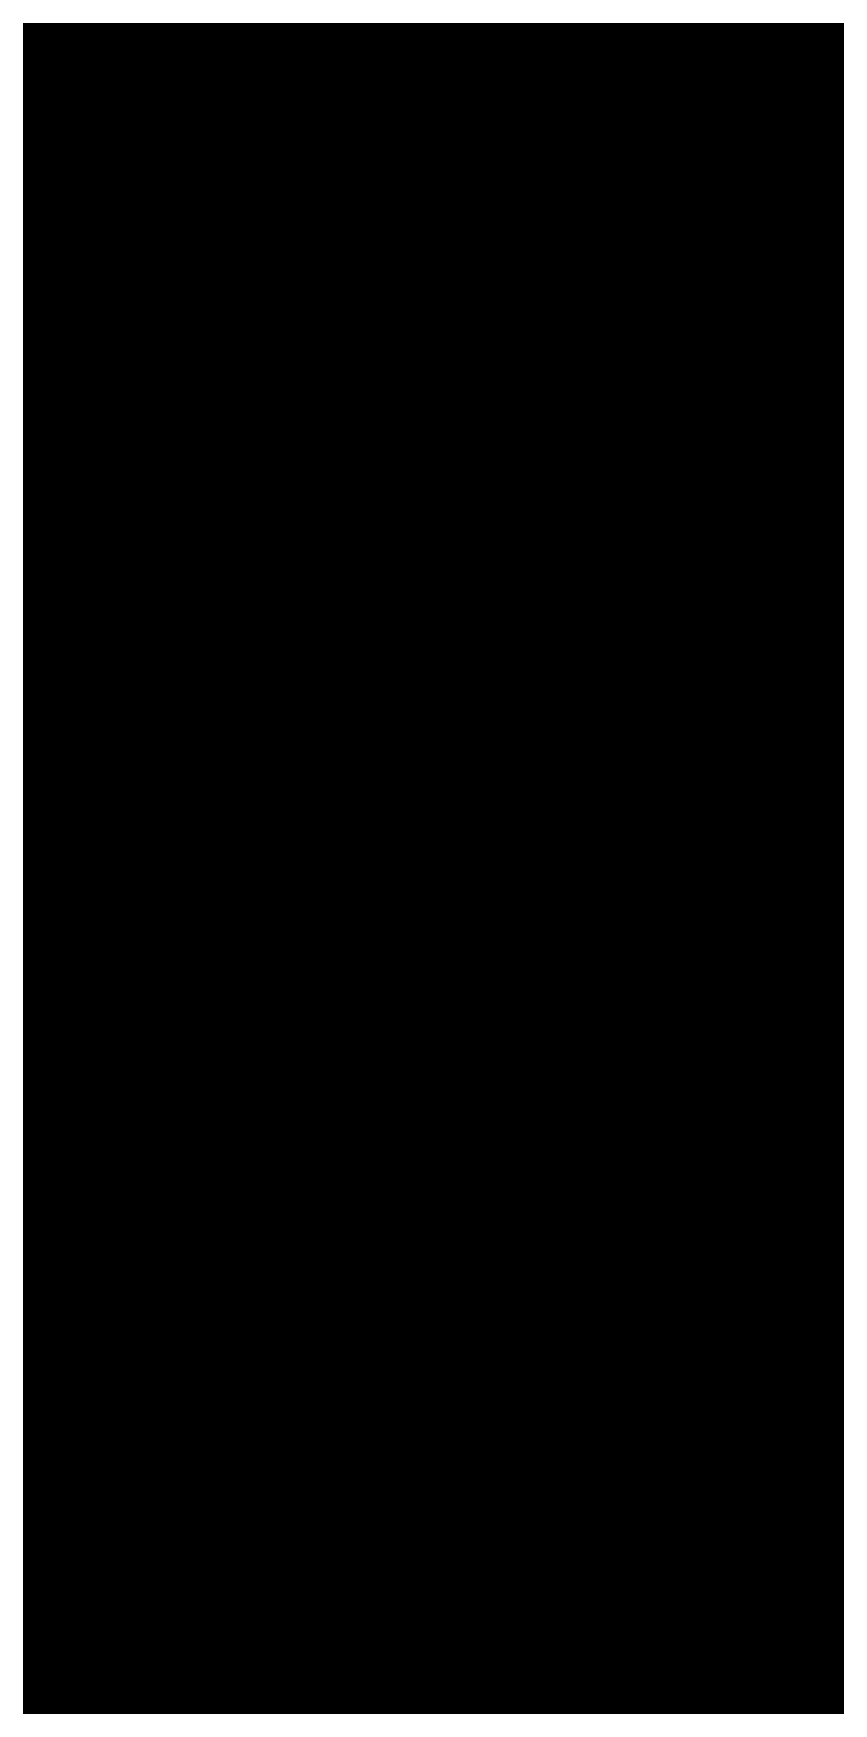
# Model space of a CAD drawing. Header units: metres. Extents: x 1422408 to 2267498, y 3894 to 80428.
# Drawn here: x 2267053.18 to 2267058.54, y 4144.9 to 4156.09 of the extents above; entities that cross this region are included whole.
import ezdxf

# ---------------------------------------------------------------- set-up
doc = ezdxf.new("R2010")
doc.units = ezdxf.units.M
doc.header["$LTSCALE"] = 3.5
doc.header["$MEASUREMENT"] = 0
doc.linetypes.add('DOT2', pattern=[0.125, 0, -0.125])
doc.linetypes.add('HIDDEN', pattern=[0.375, 0.25, -0.125])
doc.layers.get('0').update_dxf_attribs({"linetype": 'CONTINUOUS'})
doc.layers.get('DEFPOINTS').update_dxf_attribs({"linetype": 'CONTINUOUS'})
for name, color, linetype in [('COLUMN', 2, 'CONTINUOUS'), ('DOOR', 8, 'CONTINUOUS'), ('ED', 30, 'CONTINUOUS'), ('FURN', 35, 'CONTINUOUS'), ('GLASS', 4, 'CONTINUOUS'), ('kitchen', 252, 'CONTINUOUS'), ('partiton', 252, 'CONTINUOUS'), ('sanitary', 42, 'CONTINUOUS'), ('TABLE', 14, 'CONTINUOUS'), ('TEXT', 4, 'CONTINUOUS'), ('TOILET', 8, 'CONTINUOUS'), ('WALL', 125, 'CONTINUOUS'), ('WIN', 8, 'CONTINUOUS')]:
    doc.layers.add(name, color=color, linetype=linetype)
doc.styles.add('ID', font='GOTHIC.TTF', dxfattribs={"width": 0.85})
doc.styles.add('USA TEXT', font='GOTHIC.TTF')
doc.dimstyles.new('1-100-ED', dxfattribs={"dimtxt": 350, "dimasz": 100, "dimexe": 0.18, "dimexo": 0.0625, "dimgap": 25, "dimtad": 1, "dimdec": 0, "dimzin": 0, "dimdsep": 46, "dimtxsty": 'USA TEXT', "dimblk": 'ARCHTICK', "dimcen": 0.1, "dimclrd": 252, "dimclre": 9, "dimclrt": 3, "dimadec": 0, "dimazin": 0, "dimtfac": 1, "dimtdec": 0, "dimtofl": 0, "dimtmove": 2, "dimatfit": 3, "dimldrblk": 'ARCHTICK', "dimfxl": 0.18, "dimtolj": 1, "dimtzin": 0, "dimarcsym": 0})
doc.dimstyles.new('1-100-ID', dxfattribs={"dimtxt": 0.3, "dimasz": 0.15, "dimexe": 0.1, "dimexo": 0.06, "dimgap": 0.15, "dimtad": 1, "dimzin": 3, "dimdsep": 46, "dimtxsty": 'ID', "dimblk": 'ARCHTICK', "dimcen": 0, "dimclrd": 252, "dimclre": 252, "dimclrt": 3, "dimadec": 0, "dimazin": 0, "dimtfac": 1, "dimtix": 1, "dimtmove": 2, "dimatfit": 3, "dimldrblk": 'OPEN90', "dimfxl": 0, "dimtolj": 1, "dimtzin": 0, "dimarcsym": 0})

# ---------------------------------------------------------------- blocks, each defined once
blk = doc.blocks.new('1')
at = {"layer": 'COLUMN'}
h = blk.add_hatch(dxfattribs=at)
h.set_pattern_fill('ANSI31', color=8, scale=50, style=0)
h.paths.add_polyline_path([(1593152, -270597), (1592852, -270597), (1592852, -270147), (1593152, -270147)])
at = {"layer": 'COLUMN', "color": 4}
for p, q in [((1592967, -270147), (1592967, -270597)), ((1592852, -270482), (1593152, -270482))]:
    blk.add_line(p, q, dxfattribs=at)
at = {"layer": 'COLUMN'}
for points in [[(1593152, -270597), (1592852, -270597), (1592852, -270147), (1593152, -270147)], [(1592938, -270454), (1592995, -270454), (1592995, -270510), (1592938, -270510)]]:
    blk.add_lwpolyline(points, close=True, dxfattribs=at)
blk = doc.blocks.new('d1-a')
at = {"layer": 'DOOR'}
for p, q in [((0, 3), (0.75, 2.25)), ((0, 0), (0, 3)), ((0, -0.75), (0.75, 0)), ((0, 0), (0.75, 0)), ((0.75, 3), (2, 3)), ((0.75, 3), (0.75, 2.25)), ((2, 3), (2, 1.38)), ((2, 1.38), (2.5, 1.38)), ((2.5, 1.38), (2.5, -0.25)), ((28, 1.38), (27.5, 1.38)), ((27.5, 1.38), (27.5, -0.25)), ((29.25, 3), (28, 3)), ((28, 3), (28, 1.38)), ((29.25, 3), (29.25, 2.25)), ((30, 3), (29.25, 2.25)), ((30, -0.75), (29.25, 0)), ((30, 0), (29.25, 0)), ((30, 3), (30, 3)), ((30, 0), (30, 3)), ((0, -0.75), (0, -1)), ((0, -1), (1.75, -1)), ((2.5, -0.25), (1.75, -1)), ((27.5, -0.25), (28.25, -1)), ((30, -1), (28.25, -1)), ((30, -1), (30, -0.75))]:
    blk.add_line(p, q, dxfattribs=at)
blk.add_lwpolyline([(2, 29), (2, 3), (3.62, 3), (3.62, 29)], close=True, dxfattribs=at)
at = {"layer": 'DOOR', "linetype": 'HIDDEN'}
blk.add_arc((1.91, 2.97), 26.09, 0.0754, 86.2439, dxfattribs=at)
blk = doc.blocks.new('1000door.')
at = {"layer": 'DOOR'}
for p, q in [((0, 19), (0, 26)), ((0, 26), (45, 26)), ((0, 19), (19, 0)), ((0, 0), (19, 0)), ((0, 0), (0, -77)), ((64, 6), (45, 26)), ((64, -35), (64, 6)), ((936, 6), (955, 26)), ((936, -35), (936, 6)), ((1000, 26), (955, 26)), ((1000, 19), (981, 0)), ((1000, 0), (981, 0)), ((1000, 26), (1000, 19)), ((1000, 0), (1000, -77)), ((0, -77), (19, -58)), ((19, -77), (19, -58)), ((19, -77), (51, -77)), ((51, -77), (51, -35)), ((51, -35), (64, -35)), ((51, -77), (93, -77)), ((51, -933), (51, -77)), ((93, -77), (93, -933)), ((949, -35), (936, -35)), ((949, -77), (949, -35)), ((981, -77), (949, -77)), ((981, -77), (981, -58)), ((1000, -77), (981, -58)), ((1000, -77), (1000, -77)), ((93, -933), (51, -933))]:
    blk.add_line(p, q, dxfattribs=at)
at = {"layer": 'DOOR', "color": 250, "linetype": 'HIDDEN', "ltscale": 0.5}
blk.add_arc((49, -33), 901, 272.8044, 357.2379, dxfattribs=at)
blk = doc.blocks.new('UR1')
at = {"layer": 'sanitary', "color": 56, "linetype": 'Continuous'}
for p, q in [((0, -231), (0, 231)), ((153, 231), (0, 231)), ((107, -186), (107, 185)), ((107, 185), (159, 185)), ((159, 138), (246, 63)), ((159, -138), (246, -63)), ((153, -231), (0, -231)), ((159, -186), (107, -186))]:
    blk.add_line(p, q, dxfattribs=at)
for points in [[(159, 186, 0.755192), (159, 138)], [(159, 186, 0.872762), (153, 231)], [(247, -63, 0.570364), (247, 63)], [(159, -138, 0.755192), (159, -185)], [(153, -231, 0.872762), (159, -185)]]:
    blk.add_lwpolyline(points, format="xyb", dxfattribs=at)
blk = doc.blocks.new('VENT')
at = {"layer": 'GLASS'}
for p, q in [((1948416, -431257), (1947721, -431257)), ((1947721, -431257), (1947721, -431264)), ((1948416, -431264), (1947721, -431264)), ((1948416, -431257), (1948416, -431264))]:
    blk.add_line(p, q, dxfattribs=at)
at = {"layer": 'WALL', "linetype": 'Continuous'}
for p, q in [((1947618, -431244), (1947618, -431474)), ((1948518, -431244), (1948518, -431474))]:
    blk.add_line(p, q, dxfattribs=at)
at = {"layer": 'WIN', "color": 205}
for p, q in [((1947656, -431244), (1947618, -431244)), ((1947669, -431321), (1947618, -431321)), ((1947656, -431296), (1947656, -431244)), ((1947669, -431296), (1947656, -431296)), ((1947657, -431296), (1947657, -431244)), ((1947720, -431244), (1947657, -431244)), ((1947733, -431296), (1947657, -431296)), ((1947669, -431321), (1947669, -431296)), ((1947720, -431264), (1947720, -431244)), ((1947720, -431264), (1947733, -431264)), ((1947721, -431257), (1947721, -431244)), ((1947721, -431244), (1947733, -431244)), ((1947733, -431257), (1947721, -431257)), ((1947733, -431257), (1947733, -431244)), ((1947733, -431296), (1947733, -431264)), ((1948403, -431257), (1948403, -431244)), ((1948416, -431244), (1948403, -431244)), ((1948403, -431257), (1948416, -431257)), ((1948403, -431296), (1948403, -431264)), ((1948417, -431264), (1948403, -431264)), ((1948403, -431296), (1948480, -431296)), ((1948416, -431257), (1948416, -431244)), ((1948417, -431244), (1948480, -431244)), ((1948417, -431264), (1948417, -431244)), ((1948467, -431321), (1948467, -431296)), ((1948467, -431296), (1948481, -431296)), ((1948467, -431321), (1948518, -431321)), ((1948480, -431296), (1948480, -431244)), ((1948481, -431296), (1948481, -431244)), ((1948481, -431244), (1948518, -431244))]:
    blk.add_line(p, q, dxfattribs=at)
at = {"layer": 'WIN'}
for p, q in [((1948467, -431321), (1947669, -431321)), ((1948403, -431244), (1947733, -431244)), ((1948403, -431296), (1947733, -431296)), ((1948518, -431474), (1947618, -431474))]:
    blk.add_line(p, q, dxfattribs=at)
blk = doc.blocks.new('EWC1')
at = {"layer": 'sanitary'}
for p, q in [((134, 281), (-138, 281)), ((142, 179), (-142, 179)), ((-51, 179), (-51, 141)), ((51, 179), (51, 141)), ((-225, 19), (-225, 106)), ((205, 0), (-205, 0)), ((225, 19), (225, 106))]:
    blk.add_line(p, q, dxfattribs=at)
blk.add_circle((1, 346), 51.1, dxfattribs=at)
for centre, radius, start, end in [((-4, 540), 134, 42.6723, 137.3277), ((201, 369), 402, 139.2266, 206.511), ((211, 365), 374, 139.9991, 190.5384), ((-4, 540), 96.2, 42.6723, 137.3277), ((-231, 356), 388, 351.2742, 40.0087), ((-220, 360), 416, 335.874, 40.7704), ((-138, 300), 19.2, 191.1661, 270), ((134, 300), 19.2, 270, 350.7716), ((-208, 110), 46.9, 26.4939, 159.6192), ((-218, 104), 40.7, 36.8012, 146.6625), ((-205, 106), 19.2, 99.0465, 180), ((0, -1184), 1326, 80.9535, 99.0465), ((-142, 198), 19.2, 207.7076, 270), ((142, 198), 19.2, 270, 334.7899), ((205, 106), 19.2, 0, 80.9535), ((-205, 19), 19.2, 180, 270), ((205, 19), 19.2, 270, 0)]:
    blk.add_arc(centre, radius, start, end, dxfattribs=at)
blk = doc.blocks.new('_ArchTick')
at = {"color": 0, "linetype": 'ByBlock', "const_width": 0.15}
blk.add_lwpolyline([(-0.5, -0.5), (0.5, 0.5)], dxfattribs=at)
blk = doc.blocks.new('*D437')
at = {"layer": 'DEFPOINTS', "color": 0, "transparency": 16777216}
for p in [(2267053.315, 4149.393), (2267053.085, 4149.168), (2267053.315, 4147.172)]:
    blk.add_point(p, dxfattribs=at)
at = {"layer": 'ED', "color": 252, "linetype": 'DOT2', "lineweight": -2, "transparency": 16777216}
for p, q in [((2267053.315, 4149.333), (2267053.315, 4147.072)), ((2267053.085, 4149.108), (2267053.085, 4147.072))]:
    blk.add_line(p, q, dxfattribs=at)
at = {"layer": 'ED', "color": 252, "lineweight": -2, "transparency": 16777216}
for p, q in [((2267053.085, 4147.172), (2267052.935, 4147.172)), ((2267053.085, 4147.172), (2267053.315, 4147.172)), ((2267053.315, 4147.172), (2267053.465, 4147.172))]:
    blk.add_line(p, q, dxfattribs=at)
at = {"layer": 'ED', "color": 252, "lineweight": -2, "transparency": 16777216, "xscale": 0.15, "yscale": 0.15, "zscale": 0.15}
blk.add_blockref('_ArchTick', (2267053.085, 4147.172), dxfattribs=at)
at = {"layer": 'ED', "color": 252, "lineweight": -2, "transparency": 16777216, "xscale": 0.15, "yscale": 0.15, "zscale": 0.15, "rotation": 180}
blk.add_blockref('_ArchTick', (2267053.315, 4147.172), dxfattribs=at)
at = {"layer": 'ED', "color": 3, "transparency": 16777216, "insert": (2267053.2, 4147.48), "char_height": 0.3, "attachment_point": 5, "style": 'ID'}
blk.add_mtext('\\A1;0.23', dxfattribs=at)
blk = doc.blocks.new('_Open90')
at = {"color": 0, "linetype": 'ByBlock', "lineweight": -2}
for p, q in [((0, 0), (-1, 0)), ((-0.5, 0.5), (0, 0)), ((0, 0), (-0.5, -0.5))]:
    blk.add_line(p, q, dxfattribs=at)
blk = doc.blocks.new('*D438')
at = {"layer": 'DEFPOINTS', "color": 0, "transparency": 16777216}
for p in [(2267053.315, 4149.393), (2267054.481, 4149.098), (2267054.481, 4147.172)]:
    blk.add_point(p, dxfattribs=at)
at = {"layer": 'ED', "color": 252, "linetype": 'DOT2', "lineweight": -2, "transparency": 16777216}
for p, q in [((2267053.315, 4149.333), (2267053.315, 4147.072)), ((2267054.481, 4149.038), (2267054.481, 4147.072))]:
    blk.add_line(p, q, dxfattribs=at)
at = {"layer": 'ED', "color": 252, "lineweight": -2, "transparency": 16777216}
blk.add_line((2267053.315, 4147.172), (2267054.481, 4147.172), dxfattribs=at)
at = {"layer": 'ED', "color": 252, "lineweight": -2, "transparency": 16777216, "xscale": 0.15, "yscale": 0.15, "zscale": 0.15, "rotation": 180}
blk.add_blockref('_ArchTick', (2267053.315, 4147.172), dxfattribs=at)
at = {"layer": 'ED', "color": 252, "lineweight": -2, "transparency": 16777216, "xscale": 0.15, "yscale": 0.15, "zscale": 0.15}
blk.add_blockref('_ArchTick', (2267054.481, 4147.172), dxfattribs=at)
at = {"layer": 'ED', "color": 3, "transparency": 16777216, "insert": (2267053.898, 4147.476), "char_height": 0.3, "attachment_point": 5, "style": 'ID'}
blk.add_mtext('\\A1;1.17', dxfattribs=at)
blk = doc.blocks.new('*D439')
at = {"layer": 'DEFPOINTS', "color": 0, "transparency": 16777216}
for p in [(2267054.481, 4149.098), (2267054.596, 4149.098), (2267054.596, 4147.172)]:
    blk.add_point(p, dxfattribs=at)
at = {"layer": 'ED', "color": 252, "linetype": 'DOT2', "lineweight": -2, "transparency": 16777216}
for p, q in [((2267054.481, 4149.038), (2267054.481, 4147.072)), ((2267054.596, 4149.038), (2267054.596, 4147.072))]:
    blk.add_line(p, q, dxfattribs=at)
at = {"layer": 'ED', "color": 252, "lineweight": -2, "transparency": 16777216}
for p, q in [((2267054.481, 4147.172), (2267054.331, 4147.172)), ((2267054.481, 4147.172), (2267054.596, 4147.172)), ((2267054.596, 4147.172), (2267054.746, 4147.172))]:
    blk.add_line(p, q, dxfattribs=at)
at = {"layer": 'ED', "color": 252, "lineweight": -2, "transparency": 16777216, "xscale": 0.15, "yscale": 0.15, "zscale": 0.15}
blk.add_blockref('_ArchTick', (2267054.481, 4147.172), dxfattribs=at)
at = {"layer": 'ED', "color": 252, "lineweight": -2, "transparency": 16777216, "xscale": 0.15, "yscale": 0.15, "zscale": 0.15, "rotation": 180}
blk.add_blockref('_ArchTick', (2267054.596, 4147.172), dxfattribs=at)
at = {"layer": 'ED', "color": 3, "transparency": 16777216, "insert": (2267054.539, 4147.48), "char_height": 0.3, "attachment_point": 5, "style": 'ID'}
blk.add_mtext('\\A1;0.11', dxfattribs=at)
blk = doc.blocks.new('*D440')
at = {"layer": 'DEFPOINTS', "color": 0, "transparency": 16777216}
for p in [(2267054.596, 4149.098), (2267055.796, 4149.098), (2267055.796, 4147.172)]:
    blk.add_point(p, dxfattribs=at)
at = {"layer": 'ED', "color": 252, "linetype": 'DOT2', "lineweight": -2, "transparency": 16777216}
for p, q in [((2267054.596, 4149.038), (2267054.596, 4147.072)), ((2267055.796, 4149.038), (2267055.796, 4147.072))]:
    blk.add_line(p, q, dxfattribs=at)
at = {"layer": 'ED', "color": 252, "lineweight": -2, "transparency": 16777216}
blk.add_line((2267054.596, 4147.172), (2267055.796, 4147.172), dxfattribs=at)
at = {"layer": 'ED', "color": 252, "lineweight": -2, "transparency": 16777216, "xscale": 0.15, "yscale": 0.15, "zscale": 0.15, "rotation": 180}
blk.add_blockref('_ArchTick', (2267054.596, 4147.172), dxfattribs=at)
at = {"layer": 'ED', "color": 252, "lineweight": -2, "transparency": 16777216, "xscale": 0.15, "yscale": 0.15, "zscale": 0.15}
blk.add_blockref('_ArchTick', (2267055.796, 4147.172), dxfattribs=at)
at = {"layer": 'ED', "color": 3, "transparency": 16777216, "insert": (2267055.196, 4147.48), "char_height": 0.3, "attachment_point": 5, "style": 'ID'}
blk.add_mtext('\\A1;1.20', dxfattribs=at)
blk = doc.blocks.new('*D441')
at = {"layer": 'DEFPOINTS', "color": 0, "transparency": 16777216}
for p in [(2267055.796, 4149.098), (2267055.911, 4149.098), (2267055.911, 4147.172)]:
    blk.add_point(p, dxfattribs=at)
at = {"layer": 'ED', "color": 252, "linetype": 'DOT2', "lineweight": -2, "transparency": 16777216}
for p, q in [((2267055.796, 4149.038), (2267055.796, 4147.072)), ((2267055.911, 4149.038), (2267055.911, 4147.072))]:
    blk.add_line(p, q, dxfattribs=at)
at = {"layer": 'ED', "color": 252, "lineweight": -2, "transparency": 16777216}
for p, q in [((2267055.796, 4147.172), (2267055.646, 4147.172)), ((2267055.796, 4147.172), (2267055.911, 4147.172)), ((2267055.911, 4147.172), (2267056.061, 4147.172))]:
    blk.add_line(p, q, dxfattribs=at)
at = {"layer": 'ED', "color": 252, "lineweight": -2, "transparency": 16777216, "xscale": 0.15, "yscale": 0.15, "zscale": 0.15}
blk.add_blockref('_ArchTick', (2267055.796, 4147.172), dxfattribs=at)
at = {"layer": 'ED', "color": 252, "lineweight": -2, "transparency": 16777216, "xscale": 0.15, "yscale": 0.15, "zscale": 0.15, "rotation": 180}
blk.add_blockref('_ArchTick', (2267055.911, 4147.172), dxfattribs=at)
at = {"layer": 'ED', "color": 3, "transparency": 16777216, "insert": (2267055.854, 4147.48), "char_height": 0.3, "attachment_point": 5, "style": 'ID'}
blk.add_mtext('\\A1;0.11', dxfattribs=at)
blk = doc.blocks.new('*D442')
at = {"layer": 'DEFPOINTS', "color": 0, "transparency": 16777216}
for p in [(2267055.911, 4149.098), (2267057.111, 4149.098), (2267057.111, 4147.172)]:
    blk.add_point(p, dxfattribs=at)
at = {"layer": 'ED', "color": 252, "linetype": 'DOT2', "lineweight": -2, "transparency": 16777216}
for p, q in [((2267055.911, 4149.038), (2267055.911, 4147.072)), ((2267057.111, 4149.038), (2267057.111, 4147.072))]:
    blk.add_line(p, q, dxfattribs=at)
at = {"layer": 'ED', "color": 252, "lineweight": -2, "transparency": 16777216}
blk.add_line((2267055.911, 4147.172), (2267057.111, 4147.172), dxfattribs=at)
at = {"layer": 'ED', "color": 252, "lineweight": -2, "transparency": 16777216, "xscale": 0.15, "yscale": 0.15, "zscale": 0.15, "rotation": 180}
blk.add_blockref('_ArchTick', (2267055.911, 4147.172), dxfattribs=at)
at = {"layer": 'ED', "color": 252, "lineweight": -2, "transparency": 16777216, "xscale": 0.15, "yscale": 0.15, "zscale": 0.15}
blk.add_blockref('_ArchTick', (2267057.111, 4147.172), dxfattribs=at)
at = {"layer": 'ED', "color": 3, "transparency": 16777216, "insert": (2267056.511, 4147.48), "char_height": 0.3, "attachment_point": 5, "style": 'ID'}
blk.add_mtext('\\A1;1.20', dxfattribs=at)
blk = doc.blocks.new('*D443')
at = {"layer": 'DEFPOINTS', "color": 0, "transparency": 16777216}
for p in [(2267057.111, 4149.098), (2267057.226, 4149.098), (2267057.226, 4147.172)]:
    blk.add_point(p, dxfattribs=at)
at = {"layer": 'ED', "color": 252, "linetype": 'DOT2', "lineweight": -2, "transparency": 16777216}
for p, q in [((2267057.111, 4149.038), (2267057.111, 4147.072)), ((2267057.226, 4149.038), (2267057.226, 4147.072))]:
    blk.add_line(p, q, dxfattribs=at)
at = {"layer": 'ED', "color": 252, "lineweight": -2, "transparency": 16777216}
for p, q in [((2267057.111, 4147.172), (2267056.961, 4147.172)), ((2267057.111, 4147.172), (2267057.226, 4147.172)), ((2267057.226, 4147.172), (2267057.376, 4147.172))]:
    blk.add_line(p, q, dxfattribs=at)
at = {"layer": 'ED', "color": 252, "lineweight": -2, "transparency": 16777216, "xscale": 0.15, "yscale": 0.15, "zscale": 0.15}
blk.add_blockref('_ArchTick', (2267057.111, 4147.172), dxfattribs=at)
at = {"layer": 'ED', "color": 252, "lineweight": -2, "transparency": 16777216, "xscale": 0.15, "yscale": 0.15, "zscale": 0.15, "rotation": 180}
blk.add_blockref('_ArchTick', (2267057.226, 4147.172), dxfattribs=at)
at = {"layer": 'ED', "color": 3, "transparency": 16777216, "insert": (2267057.169, 4147.48), "char_height": 0.3, "attachment_point": 5, "style": 'ID'}
blk.add_mtext('\\A1;0.11', dxfattribs=at)
blk = doc.blocks.new('*D444')
at = {"layer": 'DEFPOINTS', "color": 0, "transparency": 16777216}
for p in [(2267057.226, 4149.098), (2267058.426, 4149.098), (2267058.426, 4147.172)]:
    blk.add_point(p, dxfattribs=at)
at = {"layer": 'ED', "color": 252, "linetype": 'DOT2', "lineweight": -2, "transparency": 16777216}
for p, q in [((2267057.226, 4149.038), (2267057.226, 4147.072)), ((2267058.426, 4149.038), (2267058.426, 4147.072))]:
    blk.add_line(p, q, dxfattribs=at)
at = {"layer": 'ED', "color": 252, "lineweight": -2, "transparency": 16777216}
blk.add_line((2267057.226, 4147.172), (2267058.426, 4147.172), dxfattribs=at)
at = {"layer": 'ED', "color": 252, "lineweight": -2, "transparency": 16777216, "xscale": 0.15, "yscale": 0.15, "zscale": 0.15, "rotation": 180}
blk.add_blockref('_ArchTick', (2267057.226, 4147.172), dxfattribs=at)
at = {"layer": 'ED', "color": 252, "lineweight": -2, "transparency": 16777216, "xscale": 0.15, "yscale": 0.15, "zscale": 0.15}
blk.add_blockref('_ArchTick', (2267058.426, 4147.172), dxfattribs=at)
at = {"layer": 'ED', "color": 3, "transparency": 16777216, "insert": (2267057.826, 4147.48), "char_height": 0.3, "attachment_point": 5, "style": 'ID'}
blk.add_mtext('\\A1;1.20', dxfattribs=at)
blk = doc.blocks.new('*D445')
at = {"layer": 'DEFPOINTS', "color": 0, "transparency": 16777216}
for p in [(2267058.426, 4149.098), (2267058.657, 4149.098), (2267058.657, 4147.172)]:
    blk.add_point(p, dxfattribs=at)
at = {"layer": 'ED', "color": 252, "linetype": 'DOT2', "lineweight": -2, "transparency": 16777216}
for p, q in [((2267058.426, 4149.038), (2267058.426, 4147.072)), ((2267058.657, 4149.038), (2267058.657, 4147.072))]:
    blk.add_line(p, q, dxfattribs=at)
at = {"layer": 'ED', "color": 252, "lineweight": -2, "transparency": 16777216}
for p, q in [((2267058.426, 4147.172), (2267058.276, 4147.172)), ((2267058.426, 4147.172), (2267058.657, 4147.172)), ((2267058.657, 4147.172), (2267058.807, 4147.172))]:
    blk.add_line(p, q, dxfattribs=at)
at = {"layer": 'ED', "color": 252, "lineweight": -2, "transparency": 16777216, "xscale": 0.15, "yscale": 0.15, "zscale": 0.15}
blk.add_blockref('_ArchTick', (2267058.426, 4147.172), dxfattribs=at)
at = {"layer": 'ED', "color": 252, "lineweight": -2, "transparency": 16777216, "xscale": 0.15, "yscale": 0.15, "zscale": 0.15, "rotation": 180}
blk.add_blockref('_ArchTick', (2267058.657, 4147.172), dxfattribs=at)
at = {"layer": 'ED', "color": 3, "transparency": 16777216, "insert": (2267058.541, 4147.48), "char_height": 0.3, "attachment_point": 5, "style": 'ID'}
blk.add_mtext('\\A1;0.23', dxfattribs=at)
blk = doc.blocks.new('*D450')
at = {"layer": 'DEFPOINTS', "color": 0, "transparency": 16777216}
for p in [(2267027.161, 4147.172), (2267065.467, 4147.172), (2267065.467, 4146.096)]:
    blk.add_point(p, dxfattribs=at)
at = {"layer": 'ED', "color": 252, "linetype": 'DOT2', "lineweight": -2, "transparency": 16777216}
for p, q in [((2267027.161, 4147.112), (2267027.161, 4145.996)), ((2267065.467, 4147.112), (2267065.467, 4145.996))]:
    blk.add_line(p, q, dxfattribs=at)
at = {"layer": 'ED', "color": 252, "lineweight": -2, "transparency": 16777216}
blk.add_line((2267027.161, 4146.096), (2267065.467, 4146.096), dxfattribs=at)
at = {"layer": 'ED', "color": 252, "lineweight": -2, "transparency": 16777216, "xscale": 0.15, "yscale": 0.15, "zscale": 0.15, "rotation": 180}
blk.add_blockref('_ArchTick', (2267027.161, 4146.096), dxfattribs=at)
at = {"layer": 'ED', "color": 252, "lineweight": -2, "transparency": 16777216, "xscale": 0.15, "yscale": 0.15, "zscale": 0.15}
blk.add_blockref('_ArchTick', (2267065.467, 4146.096), dxfattribs=at)
at = {"layer": 'ED', "color": 3, "transparency": 16777216, "insert": (2267046.314, 4146.403), "char_height": 0.3, "attachment_point": 5, "style": 'ID'}
blk.add_mtext('\\A1;38.31', dxfattribs=at)
blk = doc.blocks.new('*D535')
at = {"layer": 'DEFPOINTS', "color": 0, "transparency": 16777216}
for p in [(2267054.117, 4150.598), (2267054.481, 4150.598), (2267054.481, 4149.098)]:
    blk.add_point(p, dxfattribs=at)
at = {"layer": 'ED', "color": 252, "linetype": 'DOT2', "lineweight": -2, "transparency": 16777216}
for p, q in [((2267054.421, 4150.598), (2267054.017, 4150.598)), ((2267054.421, 4149.098), (2267054.017, 4149.098))]:
    blk.add_line(p, q, dxfattribs=at)
at = {"layer": 'ED', "color": 252, "lineweight": -2, "transparency": 16777216}
blk.add_line((2267054.117, 4149.098), (2267054.117, 4150.598), dxfattribs=at)
at = {"layer": 'ED', "color": 252, "lineweight": -2, "transparency": 16777216, "xscale": 0.15, "yscale": 0.15, "zscale": 0.15}
for p, rotation in [((2267054.117, 4150.598), 90), ((2267054.117, 4149.098), 270)]:
    blk.add_blockref('_ArchTick', p, dxfattribs=dict(at, rotation=rotation))
at = {"layer": 'ED', "color": 3, "transparency": 16777216, "insert": (2267053.81, 4149.848), "char_height": 0.3, "attachment_point": 5, "rotation": 90, "style": 'ID'}
blk.add_mtext('\\A1;1.50', dxfattribs=at)
blk = doc.blocks.new('WASHBASIN1')
at = {"layer": 'kitchen', "color": 251}
for p, q in [((-3, 0.5), (-3, 4.79)), ((-3, -4.79), (-3, -0.5))]:
    blk.add_line(p, q, dxfattribs=at)
at = {"layer": 'kitchen', "color": 252}
blk.add_lwpolyline([(0, 0, -0.080167), (-0.63, -3.92, -0.088923), (-2.34, -7.07, -0.104957), (-5.03, -9.28, -0.120011), (-8, -10, -0.120011), (-10.97, -9.28, -0.104957), (-13.66, -7.07, -0.088923), (-15.37, -3.92, -0.080167), (-16, 0, -0.080167), (-15.37, 3.92, -0.088923), (-13.66, 7.07, -0.104957), (-10.97, 9.28, -0.120011), (-8, 10, -0.120011), (-5.03, 9.28, -0.104957), (-2.34, 7.07, -0.088923), (-0.63, 3.92, -0.080167)], format="xyb", close=True, dxfattribs=at)
at = {"layer": 'kitchen', "color": 14}
blk.add_lwpolyline([(-5.26, 0.5), (-1.07, 0.5), (-1.07, -0.5), (-5.26, -0.5)], close=True, dxfattribs=at)
at = {"layer": 'kitchen', "color": 205}
blk.add_lwpolyline([(-4.16, 0.12), (-1.62, 0.12), (-1.62, -0.12), (-4.16, -0.12)], close=True, dxfattribs=at)
at = {"layer": 'kitchen', "color": 252}
blk.add_lwpolyline([(-2.84, 0.12), (-2.84, 0.35), (-1.2, 0.35), (-1.2, -0.35), (-2.84, -0.35), (-2.84, -0.12)], dxfattribs=at)
at = {"layer": 'kitchen', "color": 251}
for centre, radius, start, end in [((-5.72, 0.72), 8.91, 141.3402, 161.6663), ((-7.11, 1.84), 7.13, 117.3736, 141.3402), ((-8, 3.55), 5.2, 90, 117.3736), ((-8, 3.55), 5.2, 62.6264, 90), ((-8.89, 1.84), 7.13, 45.6553, 62.6264), ((-6, 4.79), 3, 0, 45.6553), ((-3.54, 0), 11.21, 161.6663, 180), ((-3.54, 0), 11.21, 180, 198.3337), ((-5.72, -0.72), 8.91, 198.3337, 218.6598), ((-7.11, -1.84), 7.13, 218.6598, 242.6264), ((-8, -3.55), 5.2, 242.6264, 270), ((-8, -3.55), 5.2, 270, 297.3736), ((-8.89, -1.84), 7.13, 297.3736, 314.3447), ((-6, -4.79), 3, 314.3447, 0)]:
    blk.add_arc(centre, radius, start, end, dxfattribs=at)
at = {"layer": 'kitchen', "color": 250}
for centre, radius, start, end in [((-9.41, 0.12), 8.49, 13.6482, 43.35), ((-13.31, 2.07), 10.66, 357.4037, 14.7889), ((-4.38, 0.07), 1.12, 22.6482, 329.947), ((-4.38, 0.07), 0.875, 29.6758, 150.3242), ((-2.02, 2.16), 0.862, 222.2517, 358.3999), ((-4.38, 0.07), 0.875, 220.0822, 319.9178), ((-9.41, -0.12), 8.49, 316.65, 346.3518), ((-13.31, -2.07), 10.66, 345.2111, 2.5963), ((-2.02, -2.16), 0.862, 1.6001, 137.7483)]:
    blk.add_arc(centre, radius, start, end, dxfattribs=at)
blk.add_ellipse((-14.17, 0), major_axis=(0, 0.45), ratio=0.449595, dxfattribs=at)
at = {"layer": 'TABLE'}
blk.add_arc((-3.54, 0), 12.46, 179.5656, 198.3337, dxfattribs=at)

msp = doc.modelspace()

# ---------------------------------------------------------------- linework, layer by layer
at = {"layer": 'DOOR', "color": 250, "linetype": 'Continuous'}
for p, q in [((2267055.29647, 4150.67892), (2267054.64647, 4150.67892)), ((2267056.61147, 4150.67892), (2267055.96147, 4150.67892)), ((2267057.92647, 4150.67892), (2267057.27647, 4150.67892))]:
    msp.add_line(p, q, dxfattribs=at)
at = {"layer": 'partiton'}
for p, q in [((2267053.68994, 4151.86802), (2267053.31494, 4151.86802)), ((2267053.68994, 4151.81802), (2267053.31494, 4151.81802)), ((2267053.68994, 4151.16802), (2267053.31494, 4151.16802)), ((2267053.68994, 4151.11802), (2267053.31494, 4151.11802)), ((2267053.68994, 4150.46802), (2267053.31494, 4150.46802)), ((2267053.68994, 4150.41802), (2267053.31494, 4150.41802)), ((2267053.68994, 4149.76802), (2267053.31494, 4149.76802)), ((2267053.68994, 4149.71802), (2267053.31494, 4149.71802))]:
    msp.add_line(p, q, dxfattribs=at)
for centre in [(2267053.68994, 4151.84302), (2267053.68994, 4151.14302), (2267053.68994, 4150.44302), (2267053.68994, 4149.74302)]:
    msp.add_arc(centre, 0.025, 270, 90, dxfattribs=at)
at = {"layer": 'TEXT'}
for centre in [(2267053.73842, 4153.67071), (2267057.90253, 4153.64126), (2267054.92619, 4150.88372), (2267056.23916, 4150.88372), (2267057.55318, 4150.88372), (2267053.78476, 4148.49322), (2267055.03641, 4148.49324), (2267056.35005, 4148.49324), (2267057.66505, 4148.49324)]:
    msp.add_circle(centre, 0.22231, dxfattribs=at)
at = {"layer": 'WALL'}
for p, q in [((2267054.5205, 4155.97528), (2267054.5205, 4156.19829)), ((2267054.5205, 4155.97528), (2267051.29556, 4155.97528)), ((2267053.31494, 4154.12302), (2267053.19994, 4154.12302)), ((2267053.31494, 4149.09808), (2267053.31494, 4154.12302)), ((2267054.48094, 4154.12302), (2267054.36594, 4154.12302)), ((2267057.42669, 4154.12302), (2267057.31169, 4154.12302)), ((2267052.29534, 4153.49781), (2267053.19994, 4153.49781)), ((2267054.36594, 4153.49802), (2267054.31451, 4153.49802)), ((2267054.31451, 4153.49802), (2267054.31451, 4153.26802)), ((2267057.31169, 4153.49802), (2267054.48094, 4153.49802)), ((2267058.42647, 4149.09829), (2267058.42647, 4153.49802)), ((2267058.65574, 4153.49802), (2267058.42647, 4153.49802)), ((2267055.79647, 4153.26802), (2267054.31451, 4153.26802)), ((2267055.79647, 4153.26802), (2267055.79647, 4149.09829)), ((2267055.91147, 4153.26802), (2267055.91147, 4149.09829)), ((2267057.42669, 4153.26802), (2267055.91147, 4153.26802)), ((2267053.53495, 4149.09808), (2267053.31494, 4149.09808)), ((2267053.53494, 4149.09829), (2267058.42647, 4149.09829)), ((2267053.53494, 4148.86808), (2267059.16102, 4148.86802))]:
    msp.add_line(p, q, dxfattribs=at)
at = {"layer": 'WALL', "linetype": 'Continuous'}
for p, q in [((2267053.19994, 4154.12302), (2267053.19994, 4153.49802)), ((2267054.36594, 4154.12302), (2267054.36594, 4153.49802)), ((2267054.48094, 4154.12302), (2267054.48094, 4153.49802)), ((2267057.31169, 4154.12302), (2267057.31169, 4153.49802)), ((2267057.42669, 4154.12302), (2267057.42669, 4153.26802))]:
    msp.add_line(p, q, dxfattribs=at)
at = {"layer": 'WALL', "color": 250, "linetype": 'Continuous'}
for p, q in [((2267054.48094, 4154.12302), (2267057.31169, 4154.12302)), ((2267055.26262, 4151.97811), (2267055.26262, 4153.26802)), ((2267055.26262, 4153.26802), (2267055.79647, 4153.26802)), ((2267056.44532, 4153.26802), (2267055.91147, 4153.26802)), ((2267056.44532, 4151.97811), (2267056.44532, 4153.26802)), ((2267055.26262, 4151.97811), (2267055.79647, 4151.97811)), ((2267056.44532, 4151.97811), (2267055.91147, 4151.97811)), ((2267053.31494, 4151.84302), (2267053.91493, 4151.84302)), ((2267053.91493, 4149.09829), (2267053.91493, 4151.84302)), ((2267053.31494, 4151.14302), (2267053.91494, 4151.14302)), ((2267053.31494, 4150.44302), (2267053.91494, 4150.44302)), ((2267053.31495, 4149.74302), (2267053.91494, 4149.74302))]:
    msp.add_line(p, q, dxfattribs=at)
at = {"layer": 'WALL', "color": 250}
for p, q in [((2267053.71421, 4151.84902), (2267053.31494, 4151.84902)), ((2267053.71421, 4151.83702), (2267053.31494, 4151.83702)), ((2267053.71421, 4151.14902), (2267053.31494, 4151.14902)), ((2267053.71421, 4151.13702), (2267053.31494, 4151.13702)), ((2267053.71421, 4150.44902), (2267053.31494, 4150.44902)), ((2267053.71421, 4150.43702), (2267053.31494, 4150.43702)), ((2267053.71421, 4149.74902), (2267053.31494, 4149.74902)), ((2267053.71421, 4149.73702), (2267053.31494, 4149.73702))]:
    msp.add_line(p, q, dxfattribs=at)
at = {"layer": 'WALL', "color": 233}
for p, q in [((2267053.71494, 4151.84302), (2267053.31494, 4151.84302)), ((2267053.71494, 4151.14302), (2267053.31494, 4151.14302)), ((2267053.71494, 4150.44302), (2267053.31494, 4150.44302)), ((2267053.71494, 4149.74302), (2267053.31494, 4149.74302))]:
    msp.add_line(p, q, dxfattribs=at)
at = {"layer": 'WALL', "color": 56, "linetype": 'Continuous'}
for p, q in [((2267054.59647, 4150.71329), (2267054.48147, 4150.71329)), ((2267054.48147, 4150.71329), (2267054.48147, 4149.09829)), ((2267054.59647, 4150.71329), (2267054.59647, 4149.09829)), ((2267055.34647, 4150.71329), (2267055.34647, 4150.59829)), ((2267055.79647, 4150.71329), (2267055.34647, 4150.71329)), ((2267056.66147, 4150.71329), (2267056.66147, 4150.59829)), ((2267057.22647, 4150.71329), (2267056.66147, 4150.71329)), ((2267057.22647, 4150.71329), (2267057.22647, 4149.09829)), ((2267057.97647, 4150.71329), (2267057.97647, 4150.59829)), ((2267058.42647, 4150.71329), (2267057.97647, 4150.71329)), ((2267055.79647, 4150.59829), (2267055.34647, 4150.59829)), ((2267057.11147, 4150.59829), (2267056.66147, 4150.59829)), ((2267057.11147, 4150.59829), (2267057.11147, 4149.09829)), ((2267058.42647, 4150.59829), (2267057.97647, 4150.59829))]:
    msp.add_line(p, q, dxfattribs=at)

# ---------------------------------------------------------------- block references
at = {"layer": 'COLUMN', "color": 8, "xscale": 0.0009999999989101, "yscale": 0.0009999999989101, "zscale": 0.0009999999989101, "rotation": 90}
msp.add_blockref('1', (2266782.79385, 2556.01619), dxfattribs=at)
at = {"layer": 'DOOR', "xscale": -0.0249999999995276, "yscale": 0.0249999999965525, "zscale": 0.0250000000011841, "rotation": 180}
for p in [(2267054.59647, 4150.71329), (2267055.91147, 4150.71329), (2267057.22647, 4150.71329)]:
    msp.add_blockref('d1-a', p, dxfattribs=at)
at = {"layer": 'ED', "linetype": 'Continuous'}
for p, xscale, yscale, zscale in [((2267053.31474, 4153.47885), 0.0010000000018851, 0.0010000000018851, 0.0010000000018851), ((2267058.42647, 4153.47885), -0.0010000000018851, 0.0009999999989101, 0.000999999999919)]:
    msp.add_blockref('1000door.', p, dxfattribs=dict(at, xscale=xscale, yscale=yscale, zscale=zscale))
at = {"layer": 'FURN', "xscale": -0.0009200000019723, "yscale": 0.0009199999989973, "zscale": 0.0009199999999255, "rotation": 180}
for p in [(2267053.31494, 4151.49302), (2267053.31494, 4150.79302), (2267053.31494, 4150.09302), (2267053.31494, 4149.39302)]:
    msp.add_blockref('UR1', p, dxfattribs=at)
at = {"layer": 'sanitary', "xscale": 0.0010000000018851, "yscale": 0.0010000000018851, "zscale": 0.0010000000018851}
for p in [(2267055.19647, 4149.09829), (2267056.51147, 4149.09829), (2267057.82647, 4149.09829)]:
    msp.add_blockref('EWC1', p, dxfattribs=at)
at = {"layer": 'TOILET', "yscale": 0.025555555553486, "zscale": 0.025555555553486, "rotation": 180}
for p, xscale in [((2267055.76262, 4152.96436), -0.025555555553486), ((2267055.94532, 4152.96436), 0.025555555553486)]:
    msp.add_blockref('WASHBASIN1', p, dxfattribs=dict(at, xscale=xscale))
at = {"layer": 'TOILET', "yscale": 0.025555555553486, "zscale": 0.025555555553486}
for p, xscale in [((2267055.76262, 4152.30686), 0.025555555553486), ((2267055.94532, 4152.30686), -0.025555555553486)]:
    msp.add_blockref('WASHBASIN1', p, dxfattribs=dict(at, xscale=xscale))
at = {"layer": 'WALL', "xscale": 0.0010000000018851, "yscale": 0.0010000000018851, "zscale": 0.0010000000018851}
for p in [(2265105.91665, 4580.34256), (2265107.12818, 4580.34256), (2265108.44182, 4580.34256), (2265109.75818, 4580.34256)]:
    msp.add_blockref('VENT', p, dxfattribs=at)

# ---------------------------------------------------------------- texts
at = {"layer": 'TEXT', "style": 'USA TEXT'}
for s, p in [('D1', (2267053.58925, 4153.57579)), ('D1', (2267057.75336, 4153.54634)), ('D2', (2267054.7486, 4150.78469)), ('D2', (2267056.06158, 4150.78469)), ('D2', (2267057.37559, 4150.78469)), ('V1', (2267053.61917, 4148.39593)), ('V1', (2267054.87082, 4148.39595)), ('V1', (2267056.18446, 4148.39595)), ('V1', (2267057.49946, 4148.39595))]:
    msp.add_text(s, height=0.204444, dxfattribs=at).set_placement(p)
at = {"layer": 'TEXT', "color": 0, "style": 'USA TEXT'}
for s, p in [('GENTS', (2267054.11471, 4152.04134)), ('LADIES', (2267056.81082, 4152.04134)), ('TOILET', (2267054.11471, 4151.64523)), ('TOILET', (2267056.81082, 4151.64523))]:
    msp.add_text(s, height=0.255556, dxfattribs=at).set_placement(p)
at = {"layer": 'TEXT', "color": 0, "linetype": 'Continuous', "insert": (2267056.02133, 4153.7538), "char_height": 0.25, "width": 2.4571547, "attachment_point": 5}
msp.add_mtext('{\\fCentury Gothic|b0|i0|c0|p15;LOCKERS}', dxfattribs=at)

# ---------------------------------------------------------------- dimensions: what is measured, and where the dimension line sits
at = {"layer": 'ED'}
dim = msp.add_linear_dim(base=(2267054.1173, 4150.59829), p1=(2267054.48147, 4149.09829), p2=(2267054.48147, 4150.59829), angle=90, dimstyle='1-100-ID', dxfattribs=at)
dim.commit()
dim.dimension.update_dxf_attribs({"geometry": '*D535', "text_midpoint": (2267053.80976, 4149.84829)})
for base, p1, p2, picture, middle in [((2267053.31494, 4147.1725), (2267053.08494, 4149.16808), (2267053.31494, 4149.39302), '*D437', (2267053.19994, 4147.48004)), ((2267054.48147, 4147.1725), (2267053.31494, 4149.39302), (2267054.48147, 4149.09829), '*D438', (2267053.89821, 4147.47627)), ((2267054.5964710368, 4147.1724982237), (2267054.481471037, 4149.0982902343), (2267054.5964710368, 4149.0982902343), '*D439', (2267054.5389710371, 4147.4800441108)), ((2267055.79647, 4147.1725), (2267054.59647, 4149.09829), (2267055.79647, 4149.09829), '*D440', (2267055.19647, 4147.48004)), ((2267055.9114710372, 4147.1724982237), (2267055.796471037, 4149.0982902343), (2267055.9114710372, 4149.0982902343), '*D441', (2267055.8539710371, 4147.4800441108)), ((2267057.11147, 4147.1725), (2267055.91147, 4149.09829), (2267057.11147, 4149.09829), '*D442', (2267056.51147, 4147.48004)), ((2267057.2264710362, 4147.1724982237), (2267057.111471036, 4149.0982902343), (2267057.2264710362, 4149.0982902343), '*D443', (2267057.1689710361, 4147.4800441108)), ((2267058.42647, 4147.1725), (2267057.22647, 4149.09829), (2267058.42647, 4149.09829), '*D444', (2267057.82647, 4147.48004)), ((2267058.65651, 4147.1725), (2267058.42647, 4149.09829), (2267058.65651, 4149.09833), '*D445', (2267058.54149, 4147.48004)), ((2267065.46694, 4146.09582), (2267027.16102, 4147.1725), (2267065.46694, 4147.1725), '*D450', (2267046.31398, 4146.40336))]:
    dim = msp.add_linear_dim(base=base, p1=p1, p2=p2, dimstyle='1-100-ID', dxfattribs=at)
    dim.commit()
    dim.dimension.update_dxf_attribs({"geometry": picture, "text_midpoint": middle})

# ---------------------------------------------------------------- leaders
at = {"layer": 'WALL'}
for points in [[(2267064.89198, 4152.23629), (2267064.89198, 4153.73629)], [(2267216.99082, 4172.15213), (2267213.3186, 4172.15213)], [(2267216.99082, 4163.47602), (2267213.3186, 4163.47602)], [(2267231.04637, 4163.47602), (2267227.37415, 4163.47602)], [(2267216.99082, 4154.66973), (2267213.3186, 4154.66973)], [(2267231.04637, 4154.66973), (2267227.37415, 4154.66973)]]:
    msp.add_leader(points, dimstyle='1-100-ED', override={"dimtxt": 300, "dimasz": 300, "dimgap": 50, "dimtad": 0, "dimpost": ' mm'}, dxfattribs=at)

doc.saveas('drawing.dxf')
